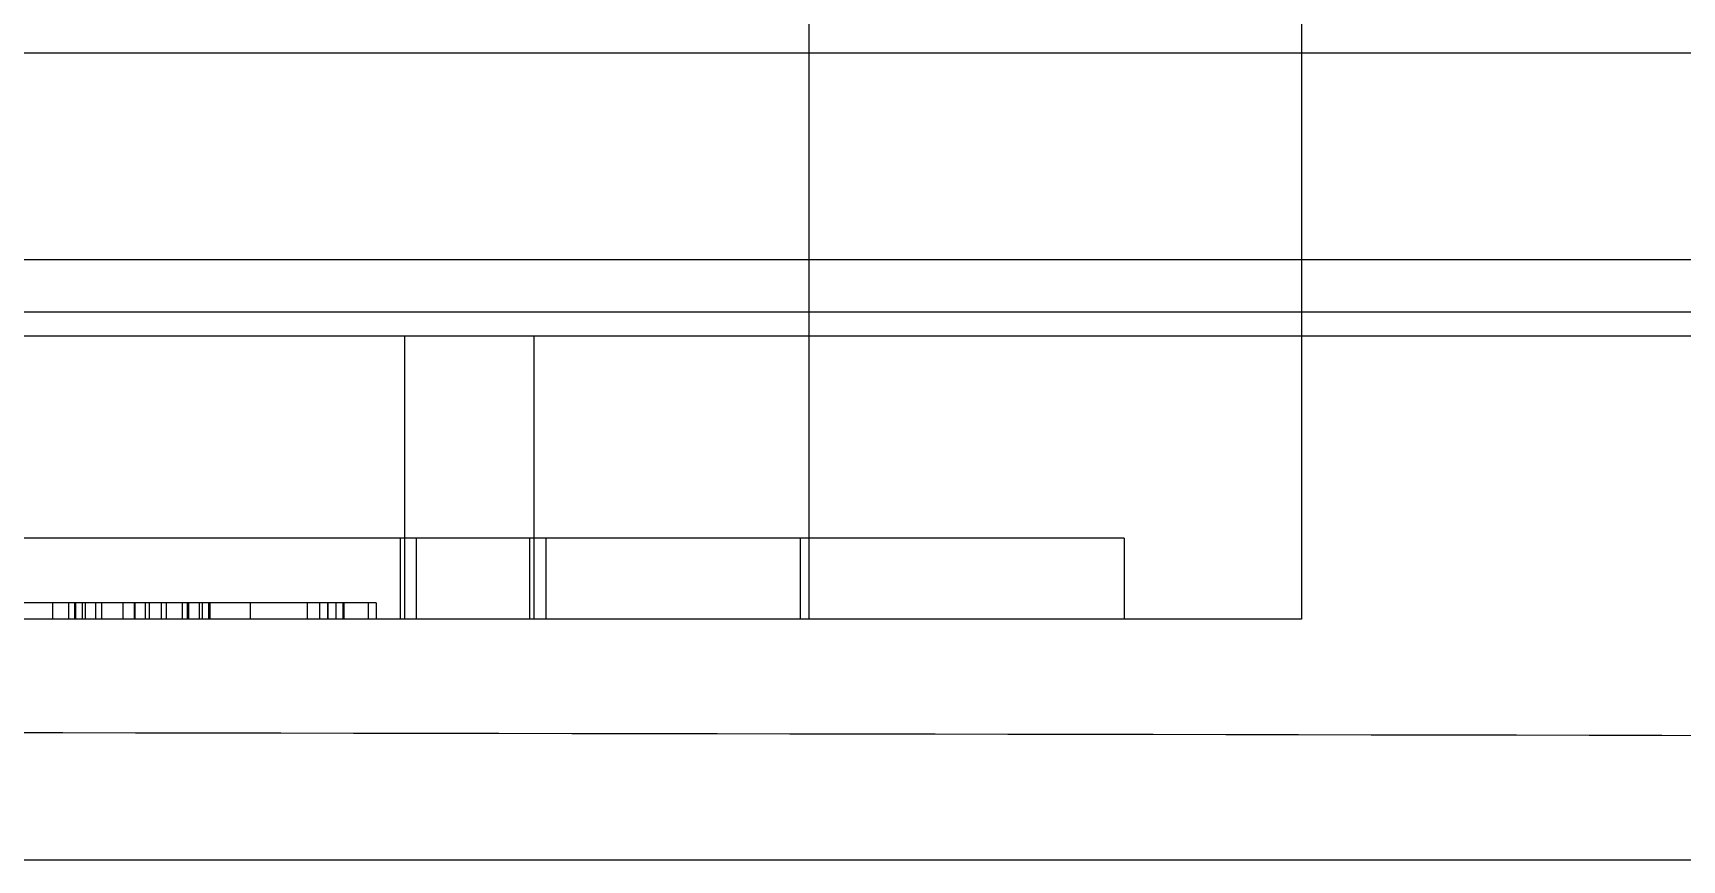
# Model space of a CAD drawing. Extents: x 0 to 171, y 0 to 233.
# Drawn here: x 120.89 to 141.17, y 1.51 to 11.68 of the extents above; entities that cross this region are included whole.
import ezdxf

# ---------------------------------------------------------------- set-up
doc = ezdxf.new("R2010")
doc.units = 0
doc.layers.add('-15N-THT. THIẾT BỊ ĐÓNG MỞ', color=40, linetype='CONTINUOUS')

# ---------------------------------------------------------------- blocks, each defined once
blk = doc.blocks.new('06 - N - SC VSD CHIẾU TRÊN ATV630U75~D11N4')
at = {"layer": '-15N-THT. THIẾT BỊ ĐÓNG MỞ'}
for p, q in [((44.933, -209.144), (44.933, -228.532)), ((44.933, -209.144), (44.933, -228.532)), ((50.992, -209.144), (50.992, -228.532)), ((76.549, -221.572), (-76.549, -221.572)), ((-70.351, -224.11), (70.351, -224.11)), ((-62.594, -224.754), (62.594, -224.754)), ((76.549, -225.052), (-76.549, -225.052)), ((39.962, -225.052), (39.962, -228.532)), ((41.552, -225.052), (41.552, -228.532)), ((41.552, -225.052), (41.552, -225.052)), ((48.81, -227.537), (-24.458, -227.537)), ((39.912, -228.532), (39.912, -227.537)), ((40.111, -228.532), (40.111, -227.537)), ((41.503, -228.532), (41.503, -227.537)), ((41.701, -227.537), (41.701, -227.537)), ((41.701, -227.537), (41.701, -228.532)), ((44.833, -228.532), (44.833, -227.537)), ((48.81, -227.537), (48.81, -228.532)), ((48.81, -227.537), (48.81, -227.537)), ((39.614, -228.333), (34.052, -228.333)), ((35.639, -228.532), (35.639, -228.333)), ((35.835, -228.532), (35.835, -228.333)), ((35.903, -228.333), (35.903, -228.532)), ((35.921, -228.532), (35.921, -228.333)), ((36, -228.333), (36, -228.532)), ((36.036, -228.333), (36.036, -228.532)), ((36.163, -228.333), (36.163, -228.532)), ((36.236, -228.333), (36.236, -228.532)), ((36.499, -228.333), (36.499, -228.532)), ((36.641, -228.532), (36.641, -228.333)), ((36.647, -228.333), (36.647, -228.532)), ((36.779, -228.532), (36.779, -228.333)), ((36.822, -228.333), (36.822, -228.532)), ((36.828, -228.532), (36.828, -228.333)), ((36.97, -228.333), (36.97, -228.532)), ((36.972, -228.333), (36.972, -228.532)), ((37.035, -228.532), (37.035, -228.333)), ((37.229, -228.333), (37.229, -228.532)), ((37.29, -228.333), (37.29, -228.532)), ((37.308, -228.333), (37.308, -228.532)), ((37.439, -228.333), (37.439, -228.532)), ((37.473, -228.333), (37.473, -228.532)), ((37.552, -228.333), (37.552, -228.532)), ((37.57, -228.333), (37.57, -228.532)), ((38.065, -228.333), (38.065, -228.532)), ((38.767, -228.333), (38.767, -228.532)), ((38.918, -228.333), (38.918, -228.532)), ((38.918, -228.333), (38.918, -228.333)), ((39.014, -228.333), (39.014, -228.532)), ((39.023, -228.333), (39.023, -228.333)), ((39.023, -228.532), (39.023, -228.333)), ((39.116, -228.333), (39.116, -228.532)), ((39.116, -228.333), (39.116, -228.333)), ((39.209, -228.532), (39.209, -228.333)), ((39.216, -228.333), (39.216, -228.532)), ((39.514, -228.333), (39.514, -228.532)), ((39.514, -228.333), (39.514, -228.333)), ((39.614, -228.333), (39.614, -228.532)), ((50.992, -228.532), (-26.64, -228.532)), ((38.918, -228.532), (38.918, -228.532)), ((39.023, -228.532), (39.023, -228.532)), ((39.116, -228.532), (39.116, -228.532)), ((39.514, -228.532), (39.514, -228.532)), ((41.552, -228.532), (41.552, -228.532)), ((41.701, -228.532), (41.701, -228.532)), ((48.81, -228.532), (48.81, -228.532)), ((50.992, -228.532), (50.992, -228.532)), ((67.611, -231.496), (-67.611, -231.496))]:
    blk.add_line(p, q, dxfattribs=at)
blk.add_ellipse((0, -307.932), major_axis=(1477.794, 0), ratio=0.052796, start_param=1.532073, end_param=1.60952, dxfattribs=at)

msp = doc.modelspace()

# ---------------------------------------------------------------- block references
msp.add_blockref('06 - N - SC VSD CHIẾU TRÊN ATV630U75~D11N4', (85.5, 233.007))

doc.saveas('drawing.dxf')
